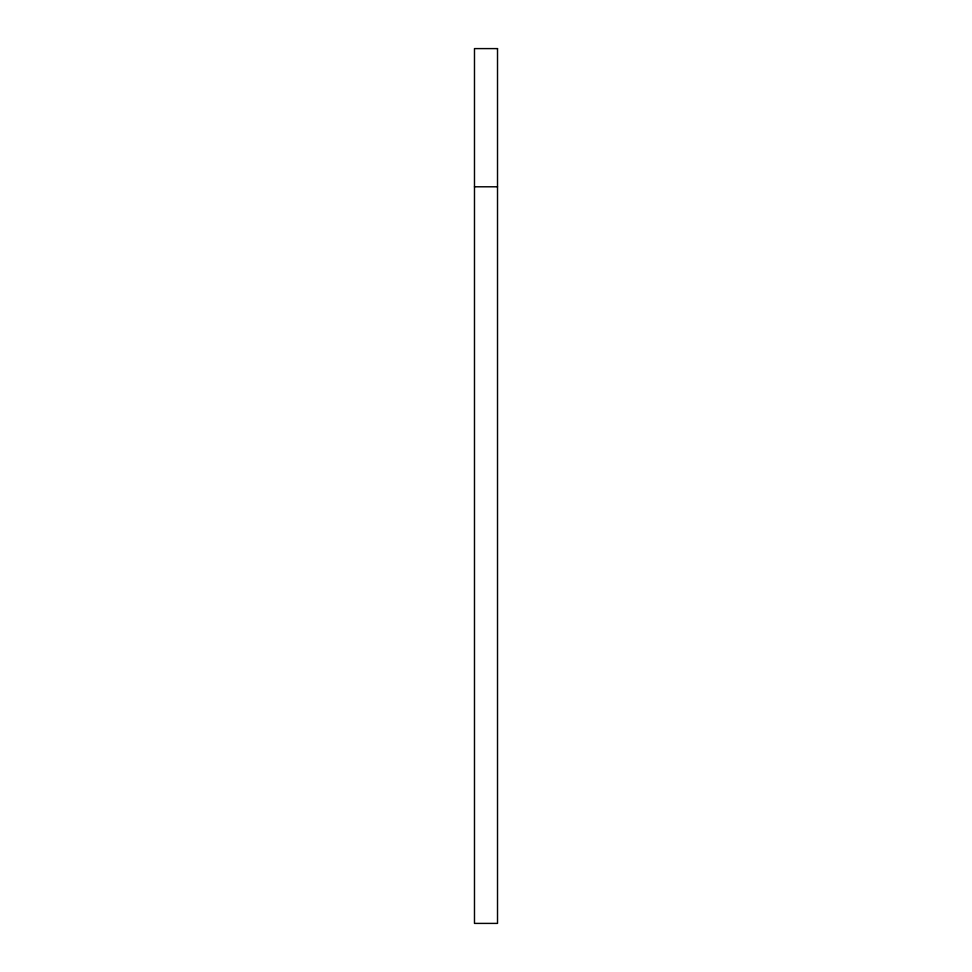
<?xml version="1.0" encoding="UTF-8"?>
<svg xmlns="http://www.w3.org/2000/svg" width="972" height="972" viewBox="0 0 972 972"><rect width="100%" height="100%" fill="white"/><g stroke="black" fill="none" stroke-linecap="round" stroke-linejoin="round"><path stroke-width="1.46" d="M474.482 186.794L497.518 186.794M497.518 48.6L474.482 48.6L474.482 923.4L497.518 923.4L497.518 48.6"/></g></svg>
